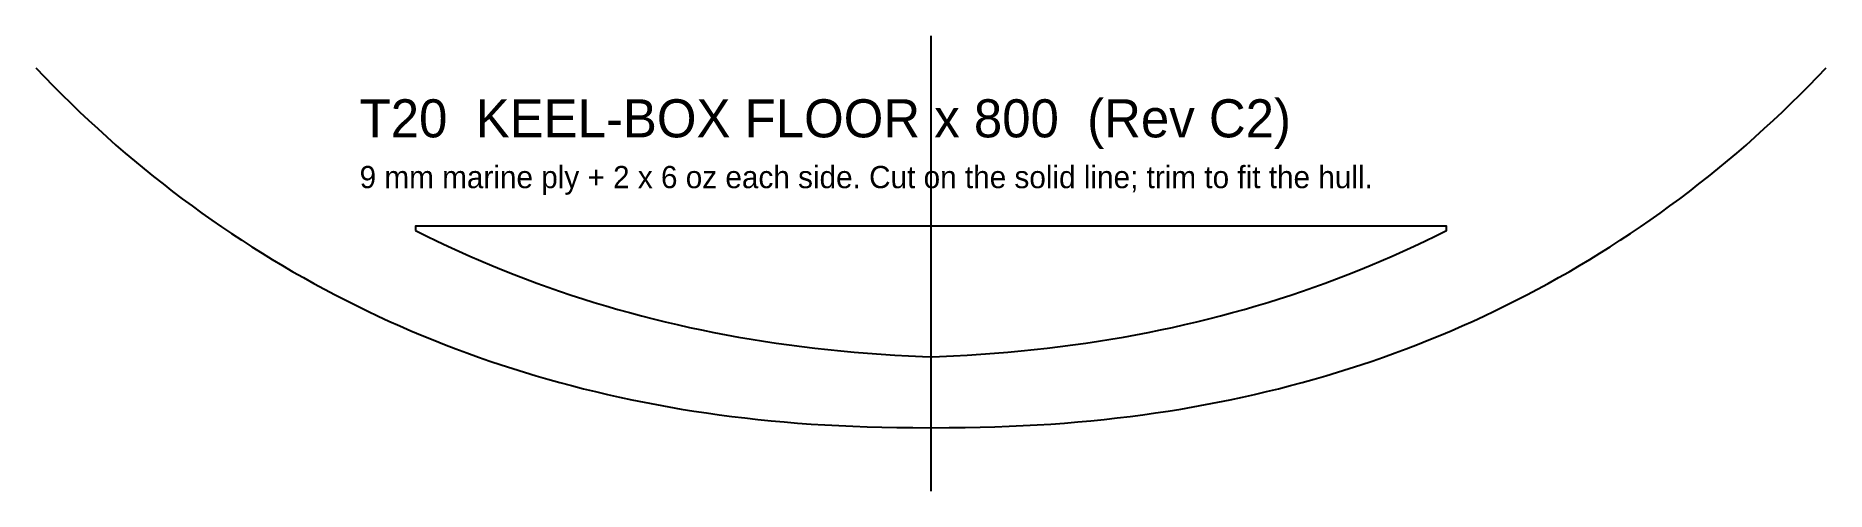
# Model space of a CAD drawing. Extents: x -141 to 141, y -10 to 62.
import ezdxf

# ---------------------------------------------------------------- set-up
doc = ezdxf.new("R2010")
doc.units = 0

msp = doc.modelspace()

# ---------------------------------------------------------------- linework, layer by layer
at = {"layer": 'BULKHEAD_CUT'}
msp.add_lwpolyline([(-81.191, 31.34), (-79.501, 30.495), (-77.801, 29.668), (-76.092, 28.859), (-74.374, 28.069), (-72.646, 27.296), (-70.909, 26.542), (-69.163, 25.806), (-67.408, 25.088), (-65.644, 24.389), (-63.87, 23.707), (-62.087, 23.044), (-60.295, 22.398), (-58.494, 21.771), (-56.683, 21.163), (-54.863, 20.572), (-53.034, 19.999), (-51.195, 19.445), (-49.346, 18.909), (-47.488, 18.391), (-45.62, 17.891), (-43.742, 17.41), (-41.854, 16.946), (-39.956, 16.501), (-38.047, 16.074), (-36.127, 15.665), (-34.197, 15.274), (-32.255, 14.902), (-30.302, 14.547), (-28.337, 14.211), (-26.359, 13.893), (-24.369, 13.593), (-22.365, 13.311), (-20.346, 13.048), (-18.312, 12.802), (-16.262, 12.575), (-14.195, 12.366), (-12.109, 12.175), (-10.003, 12.003), (-7.874, 11.848), (-5.719, 11.712), (-3.535, 11.594), (-1.316, 11.494), (0, 11.412), (0, 11.348), (0, 11.303), (0, 11.276), (0, 11.267), (0, 11.267), (0, 11.276), (0, 11.303), (0, 11.348), (0, 11.412), (1.316, 11.494), (3.535, 11.594), (5.719, 11.712), (7.874, 11.848), (10.003, 12.003), (12.109, 12.175), (14.195, 12.366), (16.262, 12.575), (18.312, 12.802), (20.346, 13.048), (22.365, 13.311), (24.369, 13.593), (26.359, 13.893), (28.337, 14.211), (30.302, 14.547), (32.255, 14.902), (34.197, 15.274), (36.127, 15.665), (38.047, 16.074), (39.956, 16.501), (41.854, 16.946), (43.742, 17.41), (45.62, 17.891), (47.488, 18.391), (49.346, 18.909), (51.195, 19.445), (53.034, 19.999), (54.863, 20.572), (56.683, 21.163), (58.494, 21.771), (60.295, 22.398), (62.087, 23.044), (63.87, 23.707), (65.644, 24.389), (67.408, 25.088), (69.163, 25.806), (70.909, 26.542), (72.646, 27.296), (74.374, 28.069), (76.092, 28.859), (77.801, 29.668), (79.501, 30.495), (81.191, 31.34), (81.191, 32), (-81.191, 32)], close=True, dxfattribs=at)
at = {"layer": 'CENTRELINE'}
msp.add_lwpolyline([(0, -9.733), (0, 62)], dxfattribs=at)
at = {"layer": 'HULL_OUTSIDE'}
msp.add_lwpolyline([(-141.004, 56.98), (-139.647, 55.553), (-138.278, 54.145), (-136.897, 52.754), (-135.505, 51.382), (-134.101, 50.028), (-132.686, 48.692), (-131.259, 47.375), (-129.822, 46.075), (-128.373, 44.794), (-126.913, 43.531), (-125.443, 42.286), (-123.961, 41.059), (-122.469, 39.85), (-120.967, 38.66), (-119.453, 37.488), (-117.93, 36.334), (-116.396, 35.198), (-114.851, 34.08), (-113.297, 32.981), (-111.732, 31.899), (-110.158, 30.836), (-108.573, 29.791), (-106.978, 28.764), (-105.374, 27.755), (-103.76, 26.765), (-102.136, 25.793), (-100.502, 24.838), (-98.859, 23.902), (-97.206, 22.985), (-95.544, 22.085), (-93.872, 21.204), (-92.191, 20.34), (-90.501, 19.495), (-88.801, 18.668), (-87.092, 17.859), (-85.374, 17.069), (-83.646, 16.296), (-81.909, 15.542), (-80.163, 14.806), (-78.408, 14.088), (-76.644, 13.389), (-74.87, 12.707), (-73.087, 12.044), (-71.295, 11.398), (-69.494, 10.771), (-67.683, 10.163), (-65.863, 9.572), (-64.034, 8.999), (-62.195, 8.445), (-60.346, 7.909), (-58.488, 7.391), (-56.62, 6.891), (-54.742, 6.41), (-52.854, 5.946), (-50.956, 5.501), (-49.047, 5.074), (-47.127, 4.665), (-45.197, 4.274), (-43.255, 3.902), (-41.302, 3.547), (-39.337, 3.211), (-37.359, 2.893), (-35.369, 2.593), (-33.365, 2.311), (-31.346, 2.048), (-29.312, 1.802), (-27.262, 1.575), (-25.195, 1.366), (-23.109, 1.175), (-21.003, 1.003), (-18.874, 0.848), (-16.719, 0.712), (-14.535, 0.594), (-12.316, 0.494), (-10.056, 0.412), (-7.742, 0.348), (-5.356, 0.303), (-2.852, 0.276), (0, 0.267), (2.852, 0.276), (5.356, 0.303), (7.742, 0.348), (10.056, 0.412), (12.316, 0.494), (14.535, 0.594), (16.719, 0.712), (18.874, 0.848), (21.003, 1.003), (23.109, 1.175), (25.195, 1.366), (27.262, 1.575), (29.312, 1.802), (31.346, 2.048), (33.365, 2.311), (35.369, 2.593), (37.359, 2.893), (39.337, 3.211), (41.302, 3.547), (43.255, 3.902), (45.197, 4.274), (47.127, 4.665), (49.047, 5.074), (50.956, 5.501), (52.854, 5.946), (54.742, 6.41), (56.62, 6.891), (58.488, 7.391), (60.346, 7.909), (62.195, 8.445), (64.034, 8.999), (65.863, 9.572), (67.683, 10.163), (69.494, 10.771), (71.295, 11.398), (73.087, 12.044), (74.87, 12.707), (76.644, 13.389), (78.408, 14.088), (80.163, 14.806), (81.909, 15.542), (83.646, 16.296), (85.374, 17.069), (87.092, 17.859), (88.801, 18.668), (90.501, 19.495), (92.191, 20.34), (93.872, 21.204), (95.544, 22.085), (97.206, 22.985), (98.859, 23.902), (100.502, 24.838), (102.136, 25.793), (103.76, 26.765), (105.374, 27.755), (106.978, 28.764), (108.573, 29.791), (110.158, 30.836), (111.732, 31.899), (113.297, 32.981), (114.851, 34.08), (116.396, 35.198), (117.93, 36.334), (119.453, 37.488), (120.967, 38.66), (122.469, 39.85), (123.961, 41.059), (125.443, 42.286), (126.913, 43.531), (128.373, 44.794), (129.822, 46.075), (131.259, 47.375), (132.686, 48.692), (134.101, 50.028), (135.505, 51.382), (136.897, 52.754), (138.278, 54.145), (139.647, 55.553), (141.004, 56.98)], dxfattribs=at)

# ---------------------------------------------------------------- texts
at = {"layer": 'TEXT'}
for s, height, p in [('T20  KEEL-BOX FLOOR x 800  (Rev C2)', 6, (-90, 46)), ('9 mm marine ply + 2 x 6 oz each side. Cut on the solid line; trim to fit the hull.', 3.5, (-90, 38))]:
    msp.add_text(s, height=height, dxfattribs=at).set_placement(p)

doc.saveas('drawing.dxf')
